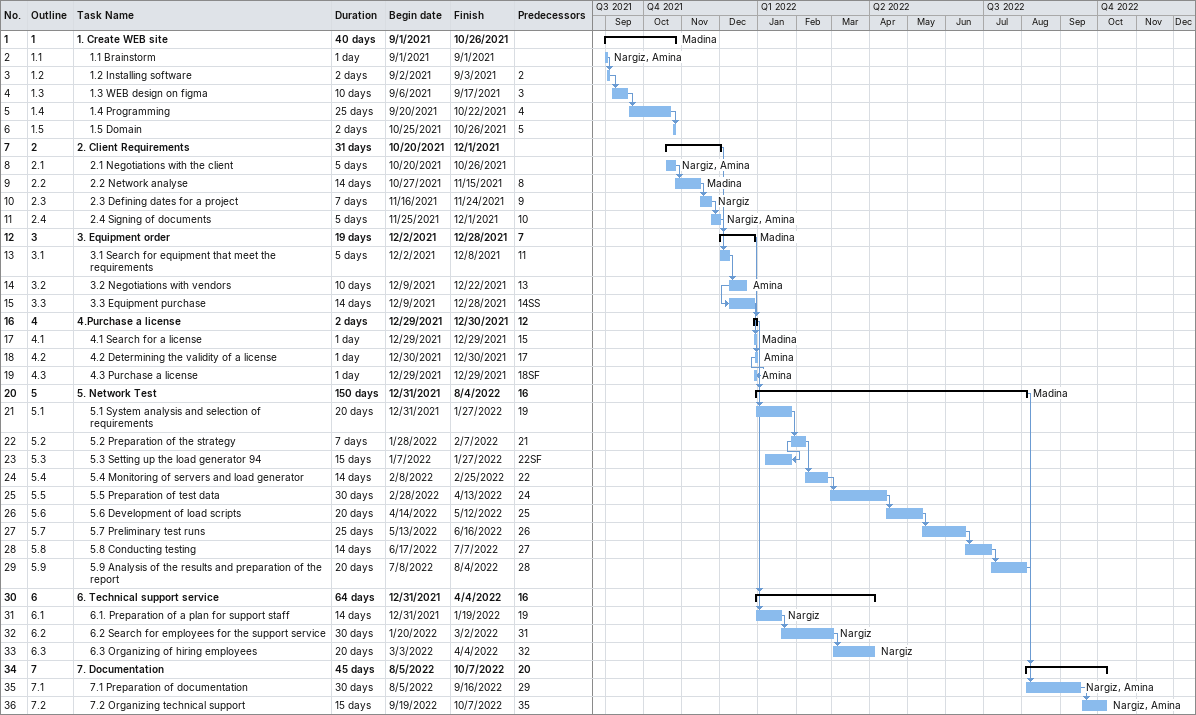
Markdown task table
| ID | WBS | Task | Duration | Start | Finish | Predecessors | Resources |
|---|---|---|---|---|---|---|---|
| 1 | 1 | **1. Create WEB site** | 40d | 2021-09-01 | 2021-10-26 |  | Madina |
| 2 | 1.1 | 1.1 Brainstorm | 1d | 2021-09-01 | 2021-09-01 |  | Nargiz, Amina |
| 3 | 1.2 | 1.2 Installing software | 2d | 2021-09-02 | 2021-09-03 | 2 |  |
| 4 | 1.3 | 1.3 WEB design on figma | 10d | 2021-09-06 | 2021-09-17 | 3 |  |
| 5 | 1.4 | 1.4 Programming | 25d | 2021-09-20 | 2021-10-22 | 4 |  |
| 6 | 1.5 | 1.5 Domain | 2d | 2021-10-25 | 2021-10-26 | 5 |  |
| 7 | 2 | **2. Client Requirements** | 31d | 2021-10-20 | 2021-12-01 |  |  |
| 8 | 2.1 | 2.1 Negotiations with the client | 5d | 2021-10-20 | 2021-10-26 |  | Nargiz, Amina |
| 9 | 2.2 | 2.2 Network analyse | 14d | 2021-10-27 | 2021-11-15 | 8 | Madina |
| 10 | 2.3 | 2.3 Defining dates for a project | 7d | 2021-11-16 | 2021-11-24 | 9 | Nargiz |
| 11 | 2.4 | 2.4 Signing of documents | 5d | 2021-11-25 | 2021-12-01 | 10 | Nargiz, Amina |
| 12 | 3 | **3. Equipment order** | 19d | 2021-12-02 | 2021-12-28 | 7 | Madina |
| 13 | 3.1 | 3.1 Search for equipment that meet the requirements | 5d | 2021-12-02 | 2021-12-08 | 11 |  |
| 14 | 3.2 | 3.2 Negotiations with vendors | 10d | 2021-12-09 | 2021-12-22 | 13 | Amina |
| 15 | 3.3 | 3.3 Equipment purchase | 14d | 2021-12-09 | 2021-12-28 | 14SS |  |
| 16 | 4 | **4.Purchase a license** | 2d | 2021-12-29 | 2021-12-30 | 12 |  |
| 17 | 4.1 | 4.1 Search for a license | 1d | 2021-12-29 | 2021-12-29 | 15 | Madina |
| 18 | 4.2 | 4.2 Determining the validity of a license | 1d | 2021-12-30 | 2021-12-30 | 17 | Amina |
| 19 | 4.3 | 4.3 Purchase a license | 1d | 2021-12-29 | 2021-12-29 | 18SF | Amina |
| 20 | 5 | **5. Network Test** | 150d | 2021-12-31 | 2022-08-04 | 16 | Madina |
| 21 | 5.1 | 5.1 System analysis and selection of requirements | 20d | 2021-12-31 | 2022-01-27 | 19 |  |
| 22 | 5.2 | 5.2 Preparation of the strategy | 7d | 2022-01-28 | 2022-02-07 | 21 |  |
| 23 | 5.3 | 5.3 Setting up the load generator 94 | 15d | 2022-01-07 | 2022-01-27 | 22SF |  |
| 24 | 5.4 | 5.4 Monitoring of servers and load generator | 14d | 2022-02-08 | 2022-02-25 | 22 |  |
| 25 | 5.5 | 5.5 Preparation of test data | 30d | 2022-02-28 | 2022-04-13 | 24 |  |
| 26 | 5.6 | 5.6 Development of load scripts | 20d | 2022-04-14 | 2022-05-12 | 25 |  |
| 27 | 5.7 | 5.7 Preliminary test runs | 25d | 2022-05-13 | 2022-06-16 | 26 |  |
| 28 | 5.8 | 5.8 Conducting testing | 14d | 2022-06-17 | 2022-07-07 | 27 |  |
| 29 | 5.9 | 5.9 Analysis of the results and preparation of the report | 20d | 2022-07-08 | 2022-08-04 | 28 |  |
| 30 | 6 | **6. Technical support service** | 64d | 2021-12-31 | 2022-04-04 | 16 |  |
| 31 | 6.1 | 6.1. Preparation of a plan for support staff | 14d | 2021-12-31 | 2022-01-19 | 19 | Nargiz |
| 32 | 6.2 | 6.2 Search for employees for the support service | 30d | 2022-01-20 | 2022-03-02 | 31 | Nargiz |
| 33 | 6.3 | 6.3 Organizing of hiring employees | 20d | 2022-03-03 | 2022-04-04 | 32 | Nargiz |
| 34 | 7 | **7. Documentation** | 45d | 2022-08-05 | 2022-10-07 | 20 |  |
| 35 | 7.1 | 7.1 Preparation of documentation | 30d | 2022-08-05 | 2022-09-16 | 29 | Nargiz, Amina |
| 36 | 7.2 | 7.2 Organizing technical support | 15d | 2022-09-19 | 2022-10-07 | 35 | Nargiz, Amina |
